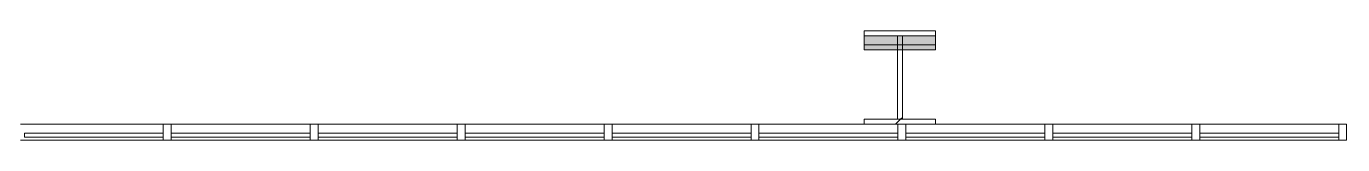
# Model space of a CAD drawing. Header units: inches. Extents: x 20541 to 27285, y -26063 to -19045.
# Drawn here: x 23443.4 to 23774.9, y -22364.1 to -22336.5 of the extents above; entities that cross this region are included whole.
import ezdxf

# ---------------------------------------------------------------- set-up
doc = ezdxf.new("R2010")
doc.units = ezdxf.units.IN
doc.header["$MEASUREMENT"] = 0
for name, color, linetype, lineweight in [('A-GLAZ-CURT', 52, 'Continuous', 9), ('A-GLAZ-CWMG', 51, 'Continuous', 9), ('S-COLS', 52, 'Continuous', 9)]:
    doc.layers.add(name, color=color, linetype=linetype, lineweight=lineweight)
pattern_1 = [(45, (0, 0), (-25.342707, 25.342707), []), (45, (0, 38.4), (-25.342707, 25.342707), [])]

# ---------------------------------------------------------------- blocks, each defined once
blk = doc.blocks.new('System Panel - Glazed-674065-Site Plan - Phase 1')
at = {"layer": 'A-GLAZ-CURT'}
for p, q in [((17.5, 1.25), (-17.5, 1.25)), ((-17.5, 1.25), (-17.5, 0.25)), ((-17.5, 0.25), (-17.5, 1.25)), ((-17.5, 1.25), (-17.5, 1.25)), ((17.5, 1.25), (-17.5, 1.25)), ((-17.5, 0.25), (17.5, 0.25)), ((-17.5, 0.25), (17.5, 0.25)), ((-17.5, 0.25), (-17.5, 0.25)), ((17.5, 0.25), (17.5, 1.25)), ((17.5, 1.25), (17.5, 0.25)), ((17.5, 1.25), (17.5, 1.25)), ((17.5, 0.25), (17.5, 0.25))]:
    blk.add_line(p, q, dxfattribs=at)
blk = doc.blocks.new('Rectangular Mullion - Rectangular Mullion 1-674074-Site Plan - Phase 1')
at = {"layer": 'A-GLAZ-CWMG'}
for p, q in [((24588.89, -22360.05), (24551.89, -22360.05)), ((24551.89, -22360.05), (24588.89, -22360.05)), ((24551.89, -22364.05), (24588.89, -22364.05)), ((24551.89, -22364.05), (24588.89, -22364.05))]:
    blk.add_line(p, q, dxfattribs=at)
blk = doc.blocks.new('Rectangular Mullion - Rectangular Mullion 1-674079-Site Plan - Phase 1')
at = {"layer": 'A-GLAZ-CWMG', "lineweight": 13}
for p, q in [((-1, 2), (1, 2)), ((-1, -2), (-1, 2)), ((1, 2), (1, -2)), ((1, -2), (-1, -2))]:
    blk.add_line(p, q, dxfattribs=at)
at = {"layer": 'A-GLAZ-CWMG'}
for p, q in [((-1, 2), (-1, 2)), ((1, 2), (1, 2)), ((-1, -2), (-1, -2)), ((1, -2), (1, -2))]:
    blk.add_line(p, q, dxfattribs=at)

msp = doc.modelspace()

# ---------------------------------------------------------------- hatches: boundary and pattern name
at = {"layer": 'S-COLS'}
msp.add_hatch(color=256, dxfattribs=at).paths.add_polyline_path([(23672.39, -22341.31), (23654.39, -22341.31), (23654.39, -22337.8), (23672.39, -22337.8)], flags=0)
h = msp.add_hatch(dxfattribs=at)
h.set_pattern_fill('FP_1', color=256, style=0, pattern_type=2)
h.set_pattern_definition(pattern_1)
h.paths.add_polyline_path([(23664.02, -22358.8), (23662.77, -22358.8), (23662.77, -22337.8), (23664.02, -22337.8)], flags=0)
h = msp.add_hatch(dxfattribs=at)
h.set_pattern_fill('FP_1', color=256, style=0, pattern_type=2)
h.set_pattern_definition(pattern_1)
h.paths.add_polyline_path([(23654.39, -22358.8), (23672.39, -22358.8), (23672.39, -22360.05), (23654.39, -22360.05)], flags=0)

# ---------------------------------------------------------------- linework, layer by layer
at = {"layer": 'S-COLS', "lineweight": 15}
for p, q in [((23672.39, -22336.55), (23654.39, -22336.55)), ((23654.39, -22336.55), (23654.39, -22337.8)), ((23654.39, -22337.8), (23672.39, -22337.8)), ((23664.02, -22337.8), (23662.77, -22337.8)), ((23662.77, -22337.8), (23662.77, -22358.8)), ((23664.02, -22358.8), (23664.02, -22337.8)), ((23672.39, -22337.8), (23672.39, -22336.55)), ((23654.39, -22358.8), (23654.39, -22360.05)), ((23672.39, -22358.8), (23654.39, -22358.8)), ((23662.77, -22358.8), (23664.02, -22358.8)), ((23672.39, -22360.05), (23672.39, -22358.8)), ((23654.39, -22360.05), (23672.39, -22360.05))]:
    msp.add_line(p, q, dxfattribs=at)
at = {"layer": 'S-COLS'}
for p, q in [((23654.39, -22337.8), (23654.39, -22341.31)), ((23672.39, -22337.8), (23672.39, -22341.31)), ((23654.39, -22340.05), (23672.39, -22340.05)), ((23672.39, -22341.31), (23654.39, -22341.31)), ((23662.77, -22341.31), (23664.02, -22341.31))]:
    msp.add_line(p, q, dxfattribs=at)

# ---------------------------------------------------------------- block references
at = {"layer": 'A-GLAZ-CURT', "rotation": 180}
for p in [(23460.39, -22362.05), (23497.39, -22362.05), (23534.39, -22362.05), (23571.39, -22362.05), (23608.39, -22362.05), (23645.39, -22362.05), (23682.39, -22362.05), (23719.39, -22362.05), (23756.39, -22362.05)]:
    msp.add_blockref('System Panel - Glazed-674065-Site Plan - Phase 1', p, dxfattribs=at)
at = {"layer": 'A-GLAZ-CWMG'}
for p in [(-1110, 0), (-1073, 0), (-1036, 0), (-999, 0), (-962, 0), (-925, 0), (-888, 0), (-851, 0), (-814, 0)]:
    msp.add_blockref('Rectangular Mullion - Rectangular Mullion 1-674074-Site Plan - Phase 1', p, dxfattribs=at)
at = {"layer": 'A-GLAZ-CWMG', "extrusion": (0, 0, -1)}
for p in [(-23478.89, -22362.05), (-23515.89, -22362.05), (-23552.89, -22362.05), (-23589.89, -22362.05), (-23626.89, -22362.05), (-23663.89, -22362.05), (-23700.89, -22362.05), (-23737.89, -22362.05), (-23774.89, -22362.05)]:
    msp.add_blockref('Rectangular Mullion - Rectangular Mullion 1-674079-Site Plan - Phase 1', p, dxfattribs=at)

doc.saveas('drawing.dxf')
